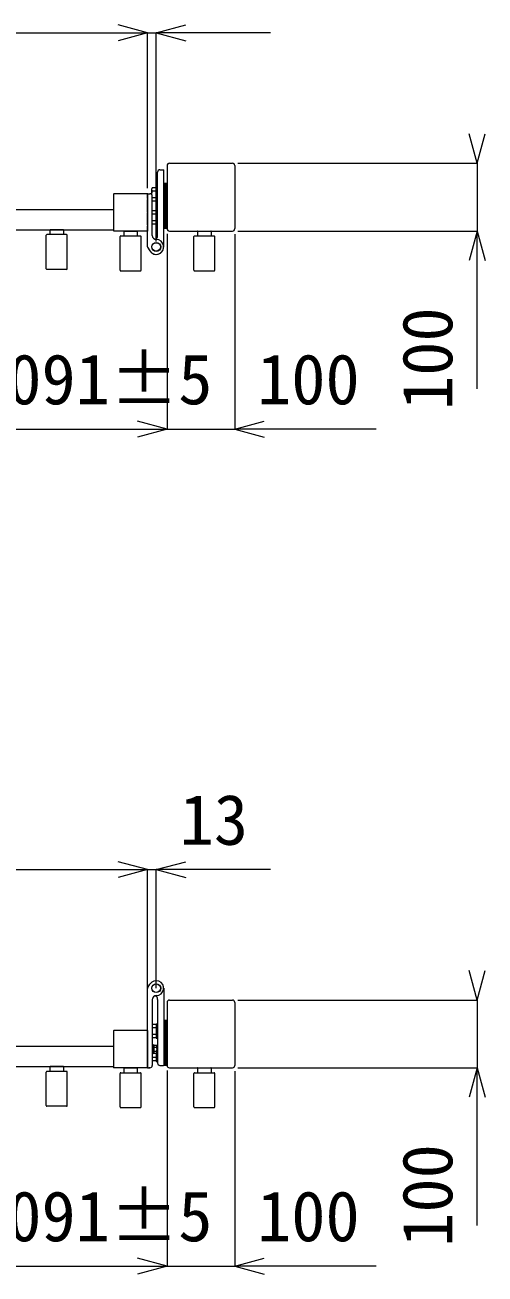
# Model space of a CAD drawing. Units: millimetres, scale not verified. Extents: x -6116 to 6499, y -4320 to 4590.
# Drawn here: x -134 to 546, y 1276 to 3119 of the extents above; entities that cross this region are included whole.
import ezdxf
from ezdxf.enums import TextEntityAlignment as Align

# ---------------------------------------------------------------- set-up
doc = ezdxf.new("R2010")
doc.units = ezdxf.units.MM
doc.header["$LTSCALE"] = 20
doc.layers.add('0-0_0', color=7, linetype='Continuous', lineweight=9)
doc.styles.add('ＭＳ ゴシック', font='')
doc.styles.get('ＭＳ ゴシック').set_extended_font_data('MS Gothic')

msp = doc.modelspace()

# ---------------------------------------------------------------- linework, layer by layer
at = {"layer": '0-0_0'}
for p, q in [((47.21, 3107.03), (3.75, 3118.68)), ((60.21, 3107.03), (103.68, 3118.68)), ((-952.79, 3107.03), (47.21, 3107.03)), ((47.21, 3107.03), (3.75, 3095.39)), ((47.21, 2877.66), (47.21, 3107.83)), ((47.21, 3107.03), (60.21, 3107.03)), ((60.21, 2799.16), (60.21, 3107.83)), ((534.12, 2914.66), (522.47, 2958.12)), ((79.71, 2914.66), (172.71, 2914.66)), ((180.71, 2914.66), (534.92, 2914.66)), ((534.12, 2914.66), (534.12, 2814.66)), ((62.21, 2807.68), (62.21, 2901.66)), ((65.71, 2905.16), (70.71, 2905.16)), ((71.21, 2791.16), (71.21, 2904.66)), ((76.21, 2911.16), (76.21, 2818.16)), ((176.21, 2911.16), (176.21, 2818.16)), ((53.21, 2876), (53.21, 2868.61)), ((60.21, 2878.46), (54.11, 2878.46)), ((60.21, 2879.16), (60.21, 2858.16)), ((60.21, 2878.46), (60.21, 2858.86)), ((73.21, 2884.71), (71.21, 2884.71)), ((73.21, 2884.71), (71.21, 2884.71)), ((73.21, 2884.71), (73.21, 2818.71)), ((75.21, 2884.71), (73.21, 2884.71)), ((73.21, 2884.71), (73.21, 2818.71)), ((75.21, 2884.71), (73.21, 2884.71)), ((75.21, 2884.71), (75.21, 2818.71)), ((75.21, 2884.71), (75.21, 2818.71)), ((76.21, 2818.71), (76.21, 2884.71)), ((76.21, 2818.71), (76.21, 2884.71)), ((-2.79, 2869.16), (-2.79, 2815.16)), ((47.21, 2869.66), (-2.29, 2869.66)), ((47.21, 2869.66), (47.21, 2814.66)), ((47.21, 2862.66), (47.21, 2869.16)), ((47.21, 2842.68), (47.21, 2861.16)), ((47.71, 2869.66), (50.71, 2869.66)), ((60.21, 2873.55), (54.11, 2873.55)), ((60.21, 2858.86), (54.11, 2858.86)), ((54.21, 2808.16), (54.21, 2866.16)), ((60.21, 2863.76), (54.21, 2863.76)), ((60.21, 2858.16), (62.21, 2858.16)), ((-810.79, 2846.66), (-2.79, 2846.66)), ((47.21, 2823.46), (47.21, 2841.64)), ((60.21, 2844.46), (54.21, 2844.46)), ((60.21, 2839.55), (54.21, 2839.55)), ((60.21, 2845.16), (60.21, 2824.16)), ((60.21, 2844.46), (60.21, 2824.86)), ((47.21, 2791.45), (47.21, 2821.96)), ((60.21, 2829.76), (54.21, 2829.76)), ((60.21, 2824.86), (54.21, 2824.86)), ((60.21, 2824.16), (62.21, 2824.16)), ((-810.79, 2816.66), (-2.79, 2816.66)), ((-102.29, 2758.86), (-102.29, 2808.46)), ((-72.29, 2809.46), (-101.29, 2809.46)), ((-96.79, 2816.16), (-96.79, 2809.46)), ((-77.29, 2816.66), (-96.29, 2816.66)), ((-76.79, 2816.16), (-76.79, 2809.46)), ((-71.29, 2758.86), (-71.29, 2808.46)), ((47.21, 2814.66), (-2.29, 2814.66)), ((6.71, 2756.86), (6.71, 2806.46)), ((7.71, 2807.46), (36.71, 2807.46)), ((12.21, 2814.16), (12.21, 2807.46)), ((12.71, 2814.66), (31.71, 2814.66)), ((32.21, 2814.16), (32.21, 2807.46)), ((37.71, 2756.86), (37.71, 2806.46)), ((75.21, 2818.71), (76.21, 2818.71)), ((75.21, 2818.71), (76.21, 2818.71)), ((76.21, 2810.71), (76.21, 2521.5)), ((79.71, 2814.66), (172.71, 2814.66)), ((115.71, 2756.86), (115.71, 2806.46)), ((116.71, 2807.46), (145.71, 2807.46)), ((121.21, 2814.16), (121.21, 2807.46)), ((121.71, 2814.66), (140.71, 2814.66)), ((141.21, 2814.16), (141.21, 2807.46)), ((146.71, 2756.86), (146.71, 2806.46)), ((176.21, 2810.16), (176.21, 2521.5)), ((180.71, 2814.66), (534.92, 2814.66)), ((534.12, 2814.66), (545.77, 2771.19)), ((47.37, 2790.91), (50.91, 2785.29)), ((-72.29, 2757.86), (-101.29, 2757.86)), ((7.71, 2755.86), (36.71, 2755.86)), ((116.71, 2755.86), (145.71, 2755.86)), ((76.21, 2522.3), (32.75, 2533.95)), ((176.21, 2522.3), (219.68, 2533.95)), ((-1014.79, 2522.3), (76.21, 2522.3)), ((76.21, 2522.3), (32.75, 2510.65)), ((76.21, 2522.3), (176.21, 2522.3)), ((47.21, 1872.39), (3.75, 1884.03)), ((60.21, 1872.39), (103.68, 1884.03)), ((-952.79, 1872.39), (47.21, 1872.39)), ((47.21, 1872.39), (3.75, 1860.74)), ((47.21, 1643.01), (47.21, 1873.19)), ((47.21, 1872.39), (60.21, 1872.39)), ((60.21, 1697.51), (60.21, 1873.19)), ((534.12, 1680.01), (522.47, 1723.48)), ((47.21, 1580.51), (47.21, 1697.22)), ((47.21, 1580.51), (47.21, 1697.22)), ((47.21, 1580.51), (47.21, 1697.22)), ((47.37, 1697.75), (50.9, 1703.37)), ((47.37, 1697.75), (50.9, 1703.37)), ((47.37, 1697.75), (50.9, 1703.37)), ((71.21, 1697.51), (71.21, 1584.01)), ((71.21, 1697.51), (71.21, 1584.01)), ((71.21, 1697.51), (71.21, 1584.01)), ((54.21, 1680.51), (54.21, 1583.51)), ((62.21, 1680.99), (62.21, 1587.01)), ((79.71, 1680.01), (172.71, 1680.01)), ((180.71, 1680.01), (534.92, 1680.01)), ((534.12, 1680.01), (534.12, 1580.01)), ((76.21, 1676.51), (76.21, 1583.51)), ((176.21, 1676.51), (176.21, 1583.51)), ((60.21, 1643.81), (54.11, 1643.81)), ((60.21, 1644.51), (60.21, 1623.51)), ((60.21, 1643.81), (60.21, 1624.21)), ((73.21, 1650.06), (71.21, 1650.06)), ((73.21, 1650.06), (73.21, 1584.06)), ((75.21, 1650.06), (73.21, 1650.06)), ((75.21, 1650.06), (75.21, 1584.06)), ((76.21, 1584.06), (76.21, 1650.06)), ((-2.79, 1634.51), (-2.79, 1580.51)), ((47.21, 1635.01), (-2.29, 1635.01)), ((47.21, 1635.01), (47.21, 1580.01)), ((60.21, 1638.9), (54.11, 1638.9)), ((60.21, 1629.12), (54.11, 1629.12)), ((60.21, 1624.21), (54.11, 1624.21)), ((60.21, 1623.51), (62.21, 1623.51)), ((-810.79, 1612.01), (-2.79, 1612.01)), ((55.81, 1613.76), (54.21, 1613.76)), ((54.21, 1613.76), (54.21, 1601.26)), ((55.81, 1613.76), (55.81, 1601.26)), ((57.31, 1613.61), (55.81, 1613.61)), ((57.31, 1607.51), (55.81, 1609.01)), ((55.81, 1607.51), (57.31, 1606.01)), ((57.31, 1601.41), (57.31, 1613.61)), ((57.31, 1613.28), (60.81, 1613.28)), ((57.31, 1610.4), (60.81, 1610.4)), ((57.31, 1604.62), (60.81, 1604.62)), ((62.21, 1610.51), (61.31, 1610.51)), ((62.21, 1589.51), (62.21, 1610.51)), ((60.21, 1595.12), (54.11, 1595.12)), ((60.21, 1590.21), (54.11, 1590.21)), ((54.21, 1601.26), (55.81, 1601.26)), ((55.81, 1601.41), (57.31, 1601.41)), ((57.31, 1601.74), (60.81, 1601.74)), ((60.21, 1601.74), (60.21, 1590.21)), ((60.21, 1601.74), (60.21, 1589.51)), ((60.21, 1589.51), (62.21, 1589.51)), ((60.81, 1601.74), (61.31, 1602.61)), ((-810.79, 1582.01), (-2.79, 1582.01)), ((-102.29, 1524.21), (-102.29, 1573.81)), ((-72.29, 1574.81), (-101.29, 1574.81)), ((-96.79, 1581.51), (-96.79, 1574.81)), ((-77.29, 1582.01), (-96.29, 1582.01)), ((-76.79, 1581.51), (-76.79, 1574.81)), ((-71.29, 1524.21), (-71.29, 1573.81)), ((47.21, 1580.01), (-2.29, 1580.01)), ((6.71, 1522.21), (6.71, 1571.81)), ((7.71, 1572.81), (36.71, 1572.81)), ((12.21, 1579.51), (12.21, 1572.81)), ((12.71, 1580.01), (31.71, 1580.01)), ((32.21, 1579.51), (32.21, 1572.81)), ((37.71, 1522.21), (37.71, 1571.81)), ((47.71, 1580.01), (50.71, 1580.01)), ((50.71, 1580.01), (49.21, 1580.01)), ((65.71, 1583.51), (70.71, 1583.51)), ((75.21, 1584.06), (76.21, 1584.06)), ((76.21, 1575.81), (76.21, 1286.61)), ((79.71, 1580.01), (172.71, 1580.01)), ((115.71, 1522.21), (115.71, 1571.81)), ((116.71, 1572.81), (145.71, 1572.81)), ((121.21, 1579.51), (121.21, 1572.81)), ((121.71, 1580.01), (140.71, 1580.01)), ((141.21, 1579.51), (141.21, 1572.81)), ((146.71, 1522.21), (146.71, 1571.81)), ((176.21, 1575.26), (176.21, 1286.61)), ((180.71, 1580.01), (534.92, 1580.01)), ((534.12, 1580.01), (545.77, 1536.54)), ((-72.29, 1523.21), (-101.29, 1523.21)), ((7.71, 1521.21), (36.71, 1521.21)), ((116.71, 1521.21), (145.71, 1521.21)), ((76.21, 1287.41), (32.75, 1299.06)), ((176.21, 1287.41), (219.68, 1299.06)), ((-1014.79, 1287.41), (76.21, 1287.41)), ((76.21, 1287.41), (32.75, 1275.76)), ((76.21, 1287.41), (176.21, 1287.41))]:
    msp.add_line(p, q, dxfattribs=at)
for points in [[(229.01, 3107.03), (60.21, 3107.03), (103.68, 3095.39)], [(534.12, 2918.66), (534.12, 2914.66), (545.77, 2958.12)], [(62.21, 2858.16), (62.21, 2879.16), (60.21, 2879.16)], [(71.21, 2884.71), (71.21, 2818.71), (73.21, 2818.71)], [(71.21, 2884.71), (71.21, 2818.71), (73.21, 2818.71)], [(73.21, 2884.71), (73.21, 2818.71), (75.21, 2818.71)], [(73.21, 2884.71), (73.21, 2818.71), (75.21, 2818.71)], [(76.21, 2884.71), (75.21, 2884.71), (75.21, 2818.71)], [(76.21, 2884.71), (75.21, 2884.71), (75.21, 2818.71)], [(62.21, 2824.16), (62.21, 2845.16), (60.21, 2845.16)], [(534.12, 2581.86), (534.12, 2814.66), (522.47, 2771.19)], [(385.01, 2522.3), (176.21, 2522.3), (219.68, 2510.65)], [(229.01, 1872.39), (60.21, 1872.39), (103.68, 1860.74)], [(534.12, 1684.01), (534.12, 1680.01), (545.77, 1723.48)], [(62.21, 1623.51), (62.21, 1644.51), (60.21, 1644.51)], [(71.21, 1650.06), (71.21, 1584.06), (73.21, 1584.06)], [(73.21, 1650.06), (73.21, 1584.06), (75.21, 1584.06)], [(76.21, 1650.06), (75.21, 1650.06), (75.21, 1584.06)], [(60.81, 1613.28), (61.31, 1612.41), (61.31, 1602.61)], [(534.12, 1347.21), (534.12, 1580.01), (522.47, 1536.54)], [(385.01, 1287.41), (176.21, 1287.41), (219.68, 1275.76)]]:
    msp.add_lwpolyline(points, dxfattribs=at)
for centre, radius in [((60.21, 2791.16), 6.6), ((60.21, 2791.16), 6.3), ((60.21, 1697.51), 6.6), ((60.21, 1697.51), 6.6), ((60.21, 1697.51), 6.6), ((60.21, 1697.51), 6.3), ((60.21, 1697.51), 6.3), ((60.21, 1697.51), 6.3)]:
    msp.add_circle(centre, radius, dxfattribs=at)
for centre, radius, start, end in [((79.71, 2911.16), 3.5, 90, 180), ((79.71, 2911.16), 3.5, 90, 180), ((172.71, 2911.16), 3.5, 0, 90), ((172.71, 2911.16), 3.5, 0, 90), ((65.71, 2901.66), 3.5, 90, 180), ((70.71, 2904.66), 0.5, 0, 90), ((57.02, 2876), 3.81, 139.92558, 220.07442), ((-2.29, 2869.16), 0.5, 90, 180), ((47.71, 2869.16), 0.5, 90, 180), ((50.71, 2866.16), 3.5, 0, 90), ((67.03, 2868.66), 13.82, 159.26919, 180.20977), ((-101.29, 2808.46), 1, 90, 180), ((-96.29, 2816.16), 0.5, 90, 180), ((-77.29, 2816.16), 0.5, 0, 90), ((-72.29, 2808.46), 1, 360, 90), ((-2.29, 2815.16), 0.5, 180, 270), ((7.71, 2806.46), 1, 90, 180), ((12.71, 2814.16), 0.5, 90, 180), ((31.71, 2814.16), 0.5, 0, 90), ((36.71, 2806.46), 1, 0, 90), ((60.21, 2791.16), 11, 212.19577, 90), ((60.21, 2808.16), 6, 180, 270), ((56.21, 2807.68), 6, 296.41946, 0), ((79.71, 2818.16), 3.5, 180, 270), ((116.71, 2806.46), 1, 90, 180), ((121.71, 2814.16), 0.5, 90, 180), ((140.71, 2814.16), 0.5, 0, 90), ((145.71, 2806.46), 1, 0, 90), ((172.71, 2818.16), 3.5, 270, 0), ((48.21, 2791.45), 1, 180, 212.2), ((60.21, 2791.16), 11, 212.2, 0), ((-101.29, 2758.86), 1, 180, 270), ((-72.29, 2758.86), 1, 270, 360), ((7.71, 2756.86), 1, 180, 270), ((36.71, 2756.86), 1, 270, 0), ((116.71, 2756.86), 1, 180, 270), ((145.71, 2756.86), 1, 270, 0), ((48.21, 1697.22), 1, 147.8, 180), ((48.21, 1697.22), 1, 147.8, 180), ((48.21, 1697.22), 1, 147.8, 180), ((60.21, 1697.51), 11, 270, 147.80423), ((60.21, 1697.51), 11, 270, 147.80423), ((60.21, 1697.51), 11, 270, 147.80423), ((60.21, 1680.51), 6, 90, 180), ((56.21, 1680.99), 6, 0, 63.58054), ((79.71, 1676.51), 3.5, 90, 180), ((79.71, 1676.51), 3.5, 90, 180), ((172.71, 1676.51), 3.5, 0, 90), ((172.71, 1676.51), 3.5, 0, 90), ((-2.29, 1634.51), 0.5, 90, 180), ((58.31, 1611.84), 2.89, 330.00001, 29.99999), ((52.8, 1607.51), 8.51, 340.18087, 19.81913), ((58.31, 1603.18), 2.89, 330.00001, 29.99999), ((65.71, 1587.01), 3.5, 180, 270), ((-101.29, 1573.81), 1, 90, 180), ((-96.29, 1581.51), 0.5, 90, 180), ((-77.29, 1581.51), 0.5, 0, 90), ((-72.29, 1573.81), 1, 360, 90), ((-2.29, 1580.51), 0.5, 180, 270), ((7.71, 1571.81), 1, 90, 180), ((12.71, 1579.51), 0.5, 90, 180), ((31.71, 1579.51), 0.5, 0, 90), ((36.71, 1571.81), 1, 0, 90), ((47.71, 1580.51), 0.5, 180, 270), ((50.71, 1583.51), 3.5, 270, 0), ((70.71, 1584.01), 0.5, 270, 0), ((79.71, 1583.51), 3.5, 180, 270), ((116.71, 1571.81), 1, 90, 180), ((121.71, 1579.51), 0.5, 90, 180), ((140.71, 1579.51), 0.5, 0, 90), ((145.71, 1571.81), 1, 0, 90), ((172.71, 1583.51), 3.5, 270, 0), ((-101.29, 1524.21), 1, 180, 270), ((-72.29, 1524.21), 1, 270, 360), ((7.71, 1522.21), 1, 180, 270), ((36.71, 1522.21), 1, 270, 0), ((116.71, 1522.21), 1, 180, 270), ((145.71, 1522.21), 1, 270, 0)]:
    msp.add_arc(centre, radius, start, end, dxfattribs=at)

# ---------------------------------------------------------------- texts
at = {"layer": '0-0_0', "style": 'ＭＳ ゴシック'}
for p in [(519.74, 2550.56), (519.74, 1315.91)]:
    msp.add_text('100', height=74.23, rotation=90, dxfattribs=at).set_placement(p, align=Align.BOTTOM_LEFT)
for s, p in [('アルミ柱間隔\u30001091±5', (-919.02, 2536.68)), ('100', (209.13, 2536.68)), ('13', (94.81, 1886.76)), ('アルミ柱間隔\u30001091±5', (-919.02, 1301.78)), ('100', (209.13, 1301.78))]:
    msp.add_text(s, height=74.23, dxfattribs=at).set_placement(p, align=Align.BOTTOM_LEFT)

doc.saveas('drawing.dxf')
